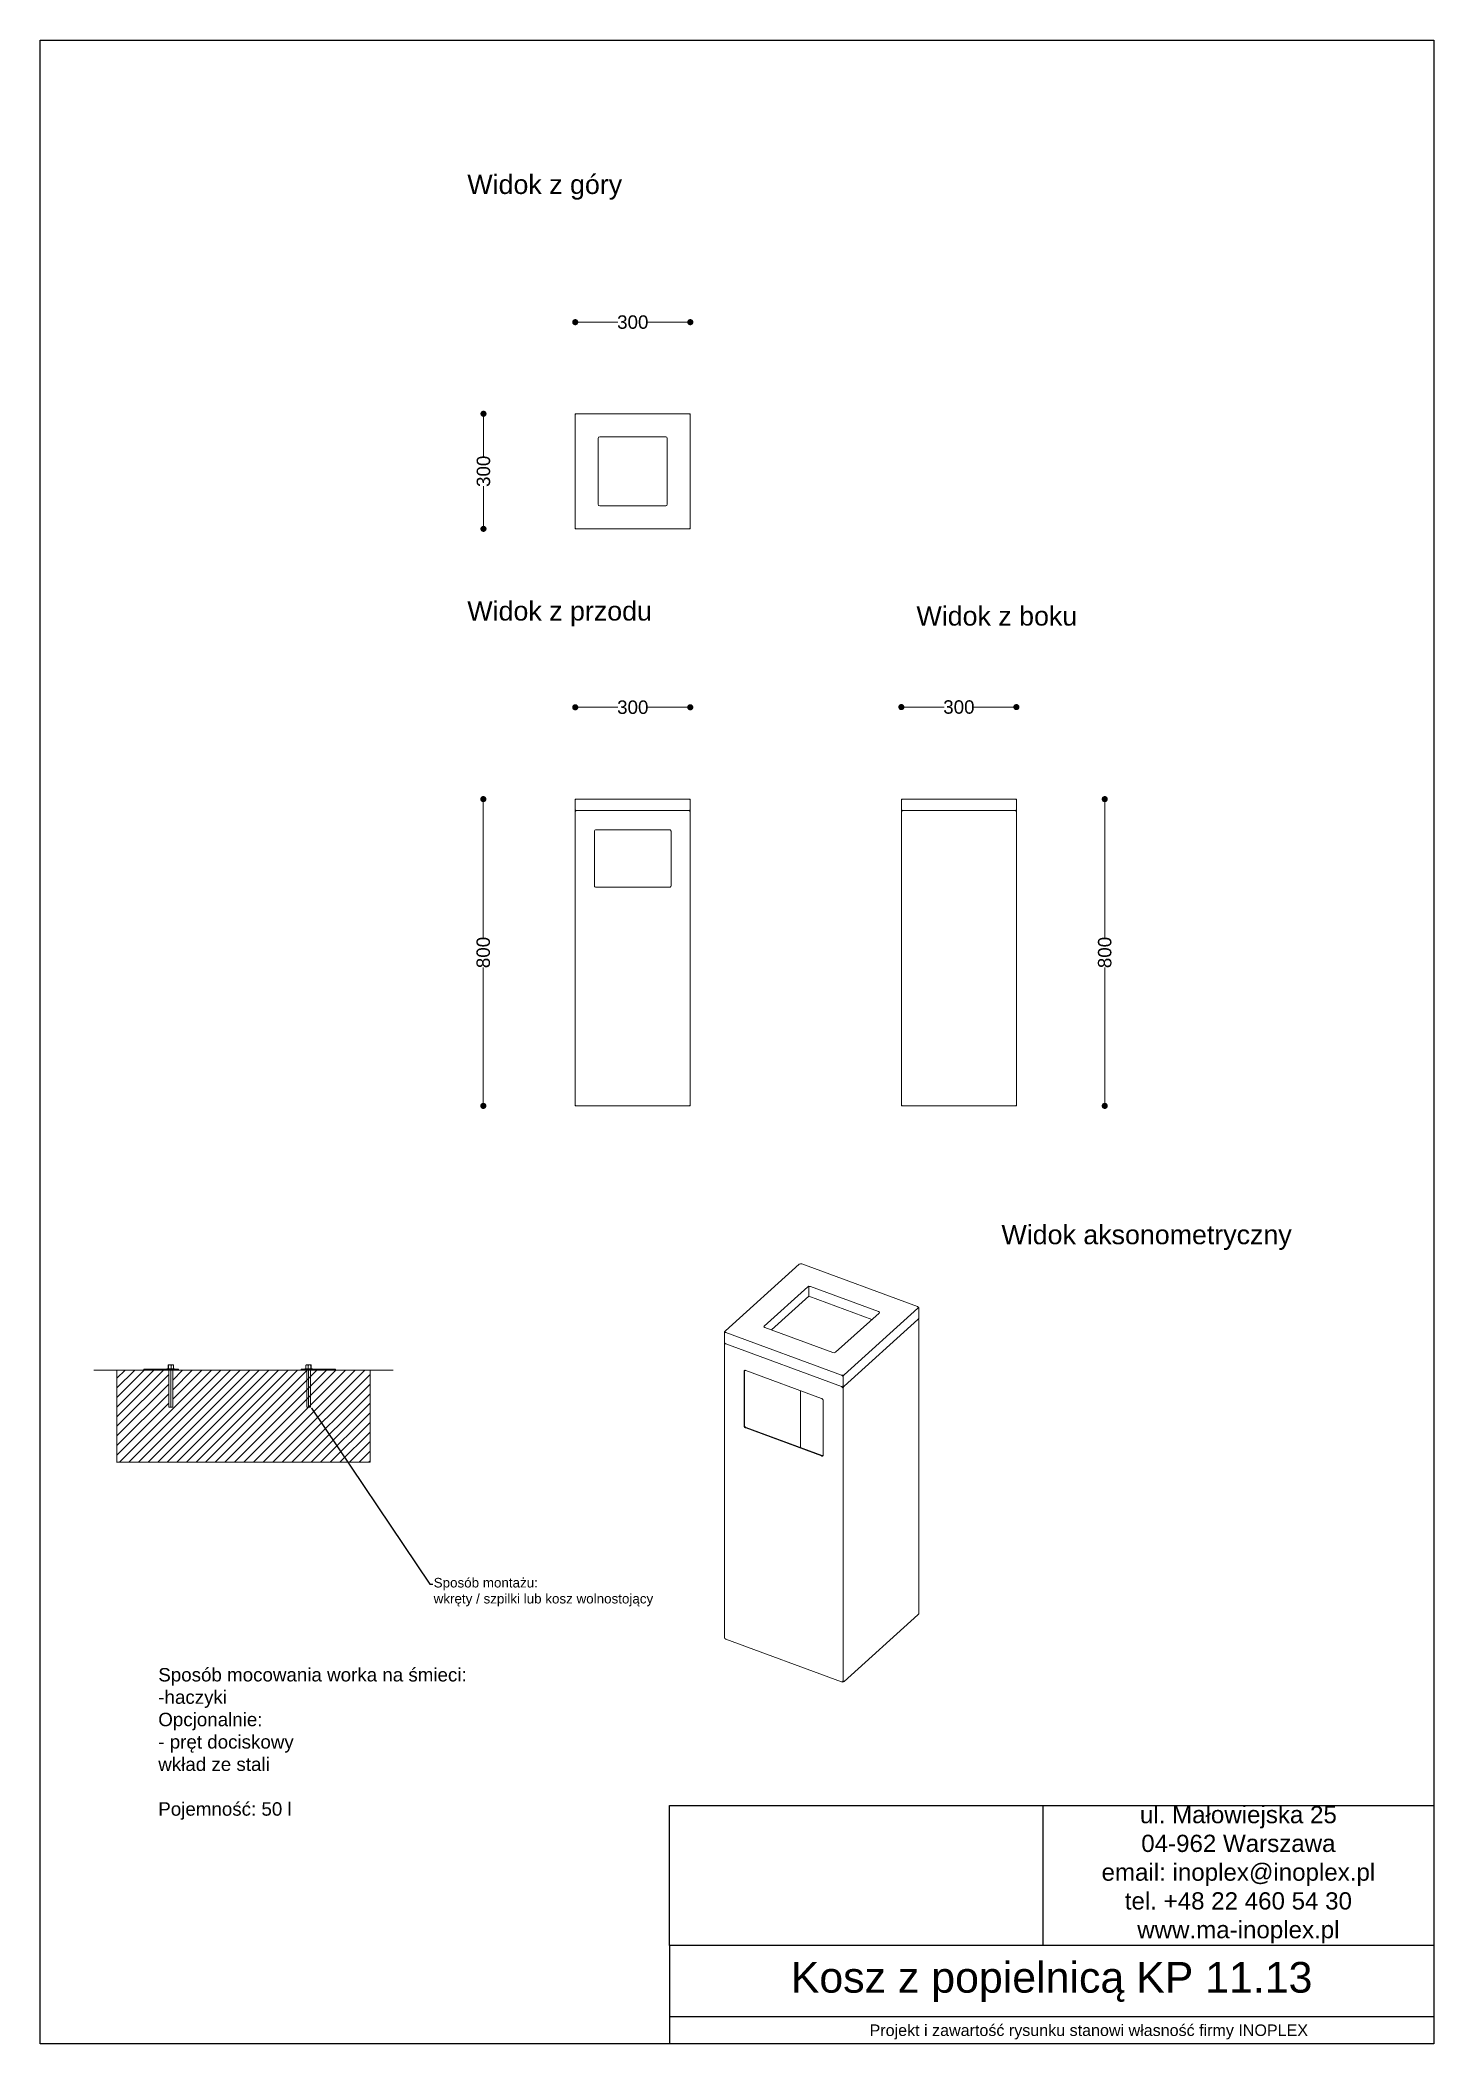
# Model space of a CAD drawing. Header units: millimetres. Extents: x 11045 to 14680, y 16769 to 21995.
import ezdxf
from ezdxf import colors
from ezdxf.entities.mleader import LeaderData, LeaderLine
from ezdxf.math import Vec2, Vec3

# ---------------------------------------------------------------- set-up
doc = ezdxf.new("R2010")
doc.units = ezdxf.units.MM
doc.header["$LTSCALE"] = 3
for name, color, linetype, lineweight in [('2D - Ogólne_Nr_pióra__120', 7, 'Continuous', 13), ('Konstrukcja - Stropy_Nr_pióra__1', 7, 'Continuous', 13), ('Konstrukcja - Słupy_Nr_pióra__1', 7, 'Continuous', 13), ('Krawędzie widoczneARTUR', 7, 'Continuous', 50), ('stal', 7, 'Continuous', 20)]:
    doc.layers.add(name, color=color, linetype=linetype, lineweight=lineweight)
doc.styles.get("Standard").update_dxf_attribs({"font": 'arial.ttf'})
doc.dimstyles.new('MATEUSZ', dxfattribs={"dimtxt": 35, "dimasz": 16, "dimexe": 0.18, "dimexo": 0.0625, "dimgap": 0.09, "dimtad": 0, "dimdec": 0, "dimdsep": 46, "dimtxsty": 'Standard', "dimblk": 'DOT', "dimcen": 0.09, "dimse1": 1, "dimse2": 1, "dimadec": 0, "dimazin": 0, "dimtfac": 1, "dimtdec": 0, "dimtofl": 0, "dimtmove": 0, "dimatfit": 3, "dimfxl": 0, "dimtolj": 1, "dimtzin": 0, "dimlwd": 9, "dimlwe": 9, "dimarcsym": 0})
picture_1 = doc.add_image_def('image1.png', size_in_pixel=(179, 67))

# ---------------------------------------------------------------- blocks, each defined once
blk = doc.blocks.new('_Dot')
at = {"color": 0, "linetype": 'ByBlock', "lineweight": -2}
blk.add_line((-0.5, 0), (-1, 0), dxfattribs=at)
at = {"color": 0, "linetype": 'ByBlock', "const_width": 0.5}
blk.add_lwpolyline([(-0.25, 0, 1), (0.25, 0, 1)], format="xyb", close=True, dxfattribs=at)
blk = doc.blocks.new('*D7')
at = {"color": 0, "lineweight": 9}
for p, q in [((12200.9, 19999.3), (12200.9, 19654)), ((12200.9, 19231.3), (12200.9, 19576.5))]:
    blk.add_line(p, q, dxfattribs=at)
at = {"layer": 'Defpoints', "color": 0}
for p in [(12200.9, 20015.3), (12440.7, 20015.3), (12440.7, 19215.3)]:
    blk.add_point(p, dxfattribs=at)
at = {"color": 0, "lineweight": 9, "xscale": 16, "yscale": 16, "zscale": 16}
for p, rotation in [((12200.9, 20015.3), 90), ((12200.9, 19215.3), 270)]:
    blk.add_blockref('_Dot', p, dxfattribs=dict(at, rotation=rotation))
at = {"color": 0, "insert": (12200.9, 19615.3), "char_height": 35, "attachment_point": 5, "rotation": 90}
blk.add_mtext('\\A1;800', dxfattribs=at)
blk = doc.blocks.new('*D8')
at = {"color": 0, "lineweight": 9}
for p, q in [((12456.7, 20254.8), (12552, 20254.8)), ((12724.7, 20254.8), (12629.3, 20254.8))]:
    blk.add_line(p, q, dxfattribs=at)
at = {"layer": 'Defpoints', "color": 0}
for p in [(12740.7, 20254.8), (12440.7, 20015.3), (12740.7, 20015.3)]:
    blk.add_point(p, dxfattribs=at)
at = {"color": 0, "lineweight": 9, "xscale": 16, "yscale": 16, "zscale": 16, "rotation": 180}
blk.add_blockref('_Dot', (12440.7, 20254.8), dxfattribs=at)
at = {"color": 0, "lineweight": 9, "xscale": 16, "yscale": 16, "zscale": 16}
blk.add_blockref('_Dot', (12740.7, 20254.8), dxfattribs=at)
at = {"color": 0, "insert": (12590.7, 20254.8), "char_height": 35, "attachment_point": 5}
blk.add_mtext('\\A1;300', dxfattribs=at)
blk = doc.blocks.new('*D9')
at = {"color": 0, "lineweight": 9}
for p, q in [((13307.2, 20255.3), (13402.5, 20255.3)), ((13575.2, 20255.3), (13479.8, 20255.3))]:
    blk.add_line(p, q, dxfattribs=at)
at = {"layer": 'Defpoints', "color": 0}
for p in [(13591.2, 20255.3), (13291.2, 20015.3), (13591.2, 20015.3)]:
    blk.add_point(p, dxfattribs=at)
at = {"color": 0, "lineweight": 9, "xscale": 16, "yscale": 16, "zscale": 16, "rotation": 180}
blk.add_blockref('_Dot', (13291.2, 20255.3), dxfattribs=at)
at = {"color": 0, "lineweight": 9, "xscale": 16, "yscale": 16, "zscale": 16}
blk.add_blockref('_Dot', (13591.2, 20255.3), dxfattribs=at)
at = {"color": 0, "insert": (13441.2, 20255.3), "char_height": 35, "attachment_point": 5}
blk.add_mtext('\\A1;300', dxfattribs=at)
blk = doc.blocks.new('*D10')
at = {"color": 0, "lineweight": 9}
for p, q in [((13821.6, 19999.3), (13821.6, 19654)), ((13821.6, 19231.3), (13821.6, 19576.5))]:
    blk.add_line(p, q, dxfattribs=at)
at = {"layer": 'Defpoints', "color": 0}
for p in [(13591.2, 20015.3), (13591.2, 19215.3), (13821.6, 19215.3)]:
    blk.add_point(p, dxfattribs=at)
at = {"color": 0, "lineweight": 9, "xscale": 16, "yscale": 16, "zscale": 16}
for p, rotation in [((13821.6, 20015.3), 90), ((13821.6, 19215.3), 270)]:
    blk.add_blockref('_Dot', p, dxfattribs=dict(at, rotation=rotation))
at = {"color": 0, "insert": (13821.6, 19615.3), "char_height": 35, "attachment_point": 5, "rotation": 90}
blk.add_mtext('\\A1;800', dxfattribs=at)
blk = doc.blocks.new('*D11')
at = {"color": 0, "lineweight": 9}
for p, q in [((12456.7, 21259.2), (12552, 21259.2)), ((12724.7, 21259.2), (12629.3, 21259.2))]:
    blk.add_line(p, q, dxfattribs=at)
at = {"layer": 'Defpoints', "color": 0}
for p in [(12740.7, 21259.2), (12440.7, 21020.2), (12740.7, 21020.2)]:
    blk.add_point(p, dxfattribs=at)
at = {"color": 0, "lineweight": 9, "xscale": 16, "yscale": 16, "zscale": 16, "rotation": 180}
blk.add_blockref('_Dot', (12440.7, 21259.2), dxfattribs=at)
at = {"color": 0, "lineweight": 9, "xscale": 16, "yscale": 16, "zscale": 16}
blk.add_blockref('_Dot', (12740.7, 21259.2), dxfattribs=at)
at = {"color": 0, "insert": (12590.7, 21259.2), "char_height": 35, "attachment_point": 5}
blk.add_mtext('\\A1;300', dxfattribs=at)
blk = doc.blocks.new('*D12')
at = {"color": 0, "lineweight": 9}
for p, q in [((12201.4, 21004.2), (12201.4, 20908.9)), ((12201.4, 20736.2), (12201.4, 20831.5))]:
    blk.add_line(p, q, dxfattribs=at)
at = {"layer": 'Defpoints', "color": 0}
for p in [(12440.7, 21020.2), (12201.4, 20720.2), (12440.7, 20720.2)]:
    blk.add_point(p, dxfattribs=at)
at = {"color": 0, "lineweight": 9, "xscale": 16, "yscale": 16, "zscale": 16}
for p, rotation in [((12201.4, 21020.2), 90), ((12201.4, 20720.2), 270)]:
    blk.add_blockref('_Dot', p, dxfattribs=dict(at, rotation=rotation))
at = {"color": 0, "insert": (12201.4, 20870.2), "char_height": 35, "attachment_point": 5, "rotation": 90}
blk.add_mtext('\\A1;300', dxfattribs=at)

msp = doc.modelspace()

# ---------------------------------------------------------------- hatches: boundary and pattern name
at = {"lineweight": 9}
h = msp.add_hatch(dxfattribs=at)
h.set_pattern_fill('JIS_WOOD', color=256, scale=25)
h.set_pattern_definition([(45, (8803.79, 16562.943), (-12.5, 12.5), [])])
h.paths.add_polyline_path([(11760.3, 18525.9), (11745.6, 18525.9), (11405.6, 18525.9), (11390.9, 18525.9), (11390.9, 18429.9), (11380.6, 18429.9), (11380.6, 18525.9), (11325.6, 18525.9), (11245.6, 18525.9), (11245.6, 18285.9), (11905.6, 18285.9), (11905.6, 18525.9), (11825.6, 18525.9), (11770.6, 18525.9), (11770.6, 18526), (11760.3, 18525.9)])

# ---------------------------------------------------------------- linework, layer by layer
for p, q in [((11325.6, 18525.9), (11185.6, 18525.9)), ((11325.6, 18525.9), (11245.6, 18525.9)), ((11245.6, 18525.9), (11245.6, 18285.9)), ((11365.6, 18528.9), (11315.6, 18528.9)), ((11315.6, 18528.9), (11315.6, 18525.9)), ((11325.6, 18528.9), (11365.6, 18528.9)), ((11325.6, 18528.9), (11405.6, 18528.9)), ((11405.6, 18525.9), (11325.6, 18525.9)), ((11405.6, 18528.9), (11405.6, 18525.9)), ((11405.6, 18528.9), (11405.6, 18525.9)), ((11405.6, 18525.9), (11745.6, 18525.9)), ((11765.6, 18528.9), (11725.6, 18528.9)), ((11725.6, 18528.9), (11725.6, 18525.9)), ((11815.6, 18528.9), (11735.6, 18528.9)), ((11735.6, 18525.9), (11815.6, 18525.9)), ((11805.6, 18528.9), (11755.6, 18528.9)), ((11775.6, 18528.9), (11815.6, 18528.9)), ((11815.6, 18525.9), (11815.6, 18528.9)), ((11815.6, 18525.9), (11965.6, 18525.9)), ((11825.6, 18525.9), (11905.6, 18525.9)), ((11905.6, 18525.9), (11905.6, 18285.9)), ((11244.5, 18285.9), (11905.6, 18285.9))]:
    msp.add_line(p, q, dxfattribs=at)
for p, q in [((12686.2, 17026), (12686.2, 17390.6)), ((12880, 17390.6), (14680, 17390.6)), ((14680, 17390.6), (14680, 17026)), ((12686.2, 17026), (12686.2, 16768.9)), ((14680, 17026), (12880, 17026)), ((14679.8, 16839.4), (12686.2, 16839.4))]:
    msp.add_line(p, q)
msp.add_lwpolyline([(11045, 21994.9), (14680, 21994.9), (14680, 16768.9), (11045, 16768.9)], close=True)
at = {"layer": '2D - Ogólne_Nr_pióra__120', "linetype": 'Continuous', "flags": 128}
msp.add_lwpolyline([(12494.7, 19935.3), (12686.7, 19935.3, -0.414214), (12690.7, 19931.3), (12690.7, 19789.3, -0.414214), (12686.7, 19785.3), (12494.7, 19785.3, -0.414214), (12490.7, 19789.3), (12490.7, 19931.3, -0.414214)], format="xyb", close=True, dxfattribs=at)
at = {"layer": 'Konstrukcja - Stropy_Nr_pióra__1', "linetype": 'Continuous'}
for p, q in [((12952.3, 18631), (13049.7, 18718.8)), ((13050.3, 18718.9), (13214.4, 18658.2))]:
    msp.add_line(p, q, dxfattribs=at)
at = {"layer": 'Konstrukcja - Słupy_Nr_pióra__1', "linetype": 'Continuous'}
for p, q in [((12440.7, 21020.2), (12440.7, 21019.2)), ((12440.7, 21020.2), (12441.7, 21020.2)), ((12440.7, 21016.2), (12440.7, 21019.2)), ((12440.7, 21016.2), (12441.7, 21019.2)), ((12440.7, 20724.2), (12440.7, 21016.2)), ((12444.7, 21020.2), (12441.7, 21020.2)), ((12444.7, 21020.2), (12441.7, 21019.2)), ((12444.7, 21020.2), (12736.7, 21020.2)), ((12736.7, 21020.2), (12739.7, 21019.2)), ((12736.7, 21020.2), (12739.7, 21020.2)), ((12740.7, 21020.2), (12739.7, 21020.2)), ((12740.7, 21016.2), (12739.7, 21019.2)), ((12740.7, 21020.2), (12740.7, 21019.2)), ((12740.7, 21016.2), (12740.7, 21019.2)), ((12740.7, 20724.2), (12740.7, 21016.2)), ((12500.7, 20956.2), (12501.7, 20959.2)), ((12500.7, 20956.2), (12500.7, 20784.2)), ((12504.7, 20960.2), (12501.7, 20959.2)), ((12676.7, 20960.2), (12504.7, 20960.2)), ((12676.7, 20960.2), (12679.7, 20959.2)), ((12680.7, 20956.2), (12679.7, 20959.2)), ((12680.7, 20784.2), (12680.7, 20956.2)), ((12500.7, 20784.2), (12501.7, 20781.2)), ((12504.7, 20780.2), (12501.7, 20781.2)), ((12504.7, 20780.2), (12676.7, 20780.2)), ((12676.7, 20780.2), (12679.7, 20781.2)), ((12680.7, 20784.2), (12679.7, 20781.2)), ((12440.7, 20724.2), (12441.7, 20721.2)), ((12440.7, 20724.2), (12440.7, 20721.2)), ((12440.7, 20720.2), (12440.7, 20721.2)), ((12440.7, 20720.2), (12441.7, 20720.2)), ((12444.7, 20720.2), (12441.7, 20721.2)), ((12444.7, 20720.2), (12441.7, 20720.2)), ((12444.7, 20720.2), (12736.7, 20720.2)), ((12736.7, 20720.2), (12739.7, 20721.2)), ((12736.7, 20720.2), (12739.7, 20720.2)), ((12740.7, 20724.2), (12739.7, 20721.2)), ((12740.7, 20720.2), (12739.7, 20720.2)), ((12740.7, 20724.2), (12740.7, 20721.2)), ((12740.7, 20720.2), (12740.7, 20721.2)), ((12440.7, 20015.3), (12440.7, 20014.3)), ((12440.7, 20015.3), (12441.7, 20015.3)), ((12440.7, 20011.3), (12441.7, 20014.3)), ((12440.7, 20011.3), (12440.7, 20014.3)), ((12440.7, 20011.3), (12440.7, 19989.3)), ((12440.7, 19989.3), (12441.7, 19986.3)), ((12440.7, 19989.3), (12440.7, 19986.3)), ((12440.7, 19985.3), (12440.7, 19986.3)), ((12440.7, 19985.3), (12440.7, 19984.3)), ((12440.7, 19985.3), (12441.7, 19985.3)), ((12440.7, 19981.3), (12441.7, 19984.3)), ((12440.7, 19981.3), (12440.7, 19984.3)), ((12440.7, 19981.3), (12440.7, 19219.3)), ((12444.7, 20015.3), (12441.7, 20015.3)), ((12444.7, 20015.3), (12441.7, 20014.3)), ((12444.7, 19985.3), (12441.7, 19986.3)), ((12444.7, 19985.3), (12441.7, 19984.3)), ((12444.7, 19985.3), (12441.7, 19985.3)), ((12736.7, 20015.3), (12444.7, 20015.3)), ((12736.7, 19985.3), (12444.7, 19985.3)), ((12736.7, 20015.3), (12739.7, 20014.3)), ((12736.7, 20015.3), (12739.7, 20015.3)), ((12736.7, 19985.3), (12739.7, 19986.3)), ((12736.7, 19985.3), (12739.7, 19984.3)), ((12736.7, 19985.3), (12739.7, 19985.3)), ((12740.7, 20015.3), (12739.7, 20015.3)), ((12740.7, 20011.3), (12739.7, 20014.3)), ((12740.7, 19989.3), (12739.7, 19986.3)), ((12740.7, 19985.3), (12739.7, 19985.3)), ((12740.7, 19981.3), (12739.7, 19984.3)), ((12740.7, 20015.3), (12740.7, 20014.3)), ((12740.7, 20011.3), (12740.7, 20014.3)), ((12740.7, 20011.3), (12740.7, 19989.3)), ((12740.7, 19989.3), (12740.7, 19986.3)), ((12740.7, 19985.3), (12740.7, 19986.3)), ((12740.7, 19985.3), (12740.7, 19983.3)), ((12740.7, 19981.3), (12740.7, 19983.3)), ((12740.7, 19981.3), (12740.7, 19219.3)), ((13291.2, 20015.3), (13292.2, 20015.3)), ((13291.2, 20015.3), (13291.2, 20014.3)), ((13291.2, 20011.3), (13291.2, 20014.3)), ((13291.2, 20011.3), (13292.2, 20014.3)), ((13291.2, 19989.3), (13291.2, 20011.3)), ((13291.2, 19989.3), (13291.2, 19986.3)), ((13291.2, 19989.3), (13292.2, 19986.3)), ((13291.2, 19985.3), (13291.2, 19986.3)), ((13291.2, 19985.3), (13291.2, 19984.3)), ((13291.2, 19985.3), (13292.2, 19985.3)), ((13291.2, 19981.3), (13292.2, 19984.3)), ((13291.2, 19981.3), (13291.2, 19984.3)), ((13291.2, 19219.3), (13291.2, 19981.3)), ((13295.2, 20015.3), (13292.2, 20015.3)), ((13295.2, 20015.3), (13292.2, 20014.3)), ((13295.2, 19985.3), (13292.2, 19986.3)), ((13295.2, 19985.3), (13292.2, 19984.3)), ((13295.2, 19985.3), (13292.2, 19985.3)), ((13295.2, 20015.3), (13587.2, 20015.3)), ((13587.2, 19985.3), (13295.2, 19985.3)), ((13587.2, 20015.3), (13590.2, 20014.3)), ((13587.2, 20015.3), (13590.2, 20015.3)), ((13587.2, 19985.3), (13590.2, 19986.3)), ((13587.2, 19985.3), (13590.2, 19984.3)), ((13587.2, 19985.3), (13590.2, 19985.3)), ((13591.2, 20015.3), (13590.2, 20015.3)), ((13591.2, 20011.3), (13590.2, 20014.3)), ((13591.2, 19989.3), (13590.2, 19986.3)), ((13591.2, 19985.3), (13590.2, 19985.3)), ((13591.2, 19981.3), (13590.2, 19984.3)), ((13591.2, 20015.3), (13591.2, 20014.3)), ((13591.2, 20011.3), (13591.2, 20014.3)), ((13591.2, 20011.3), (13591.2, 19989.3)), ((13591.2, 19989.3), (13591.2, 19986.3)), ((13591.2, 19985.3), (13591.2, 19986.3)), ((13591.2, 19985.3), (13591.2, 19984.3)), ((13591.2, 19981.3), (13591.2, 19984.3)), ((13591.2, 19981.3), (13591.2, 19219.3)), ((12440.7, 19219.3), (12441.7, 19216.3)), ((12440.7, 19219.3), (12440.7, 19216.3)), ((12440.7, 19215.3), (12440.7, 19216.3)), ((12440.7, 19215.3), (12441.7, 19215.3)), ((12444.7, 19215.3), (12441.7, 19216.3)), ((12444.7, 19215.3), (12441.7, 19215.3)), ((12736.7, 19215.3), (12444.7, 19215.3)), ((12736.7, 19215.3), (12739.7, 19216.3)), ((12736.7, 19215.3), (12739.7, 19215.3)), ((12740.7, 19219.3), (12739.7, 19216.3)), ((12740.7, 19215.3), (12739.7, 19215.3)), ((12740.7, 19219.3), (12740.7, 19216.3)), ((12740.7, 19215.3), (12740.7, 19216.3)), ((13291.2, 19219.3), (13291.2, 19216.3)), ((13291.2, 19219.3), (13292.2, 19216.3)), ((13291.2, 19215.3), (13291.2, 19216.3)), ((13291.2, 19215.3), (13292.2, 19215.3)), ((13295.2, 19215.3), (13292.2, 19216.3)), ((13295.2, 19215.3), (13292.2, 19215.3)), ((13587.2, 19215.3), (13295.2, 19215.3)), ((13587.2, 19215.3), (13590.2, 19216.3)), ((13587.2, 19215.3), (13590.2, 19215.3)), ((13591.2, 19219.3), (13590.2, 19216.3)), ((13591.2, 19215.3), (13590.2, 19215.3)), ((13591.2, 19219.3), (13591.2, 19216.3)), ((13591.2, 19215.3), (13591.2, 19216.3)), ((12832.2, 18628.4), (13025, 18802.3)), ((13025, 18802.3), (13028.1, 18803.7)), ((13031.8, 18803.1), (13028.1, 18803.7)), ((13031.8, 18803.1), (13333, 18691.8)), ((13047.3, 18743.6), (12933.7, 18641.2)), ((13047.3, 18743.6), (13050.3, 18745)), ((13047.3, 18743.6), (13049.3, 18744.4)), ((13049.9, 18742), (13049.3, 18744.4)), ((13049.9, 18720), (13049.7, 18718.8)), ((13049.9, 18742), (13051, 18744.6)), ((13049.9, 18720), (13049.9, 18742)), ((13049.9, 18720), (13050.3, 18718.9)), ((13054.1, 18744.5), (13050.3, 18745)), ((13054.1, 18744.5), (13051, 18744.6)), ((13231.5, 18678.9), (13054.1, 18744.5)), ((13119.4, 18572.6), (13233, 18675)), ((13141.6, 18514), (13334.5, 18687.9)), ((13334.5, 18657.9), (13141.6, 18484)), ((13231.5, 18678.9), (13233.9, 18677.2)), ((13233, 18675), (13233.9, 18677.2)), ((13333, 18691.8), (13335.4, 18690)), ((13333, 18691.8), (13336.1, 18689.6)), ((13334.5, 18687.9), (13335.4, 18690)), ((13334.5, 18687.9), (13336.4, 18688.6)), ((13334.5, 18657.9), (13336.4, 18660.6)), ((13334.5, 18657.9), (13336.4, 18658.6)), ((13335.8, 18659.8), (13336.1, 18659.6)), ((13336.1, 18689.6), (13336.4, 18688.6)), ((13336.1, 18659.6), (13336.4, 18658.6)), ((13337.1, 18686.2), (13336.4, 18688.6)), ((13337.1, 18664.2), (13336.4, 18660.6)), ((13337.1, 18656.2), (13336.4, 18658.6)), ((13337.1, 18686.2), (13337.1, 18664.2)), ((12829.6, 18622), (12830.2, 18625.6)), ((12829.6, 18622), (12830.6, 18624.6)), ((12829.6, 18622), (12829.6, 18600)), ((12832.2, 18628.4), (12830.2, 18625.6)), ((12833.7, 18624.5), (12830.6, 18624.6)), ((12832.2, 18628.4), (12831.2, 18626.2)), ((12833.7, 18624.5), (12831.2, 18626.2)), ((12833.7, 18624.5), (13134.8, 18513.1)), ((12933.7, 18641.2), (12932.8, 18639.1)), ((12935.2, 18637.3), (12932.8, 18639.1)), ((12935.2, 18637.3), (13112.6, 18571.7)), ((13337.1, 18656.2), (13337.1, 17894.2)), ((12829.6, 18600), (12830.6, 18596.6)), ((12829.6, 18600), (12830.2, 18597.6)), ((12829.6, 18592), (12830.2, 18595.6)), ((12829.6, 18592), (12830.6, 18594.6)), ((12829.6, 17830), (12829.6, 18592)), ((12830.6, 18596.6), (12830.2, 18597.6)), ((12830.8, 18596.4), (12830.2, 18595.6)), ((12833.7, 18594.5), (12830.6, 18596.6)), ((12833.7, 18594.5), (12830.6, 18594.6)), ((12833.7, 18594.5), (13134.8, 18483.1)), ((13112.6, 18571.7), (13116.3, 18571.2)), ((13119.4, 18572.6), (13116.3, 18571.2)), ((12881.1, 18522.9), (12882.1, 18523.8)), ((12881.1, 18522.9), (12881.2, 18523.7)), ((12881.1, 18380.9), (12881.1, 18522.9)), ((12881.4, 18524.3), (12881.2, 18523.7)), ((12881.4, 18524.3), (12881.8, 18524.9)), ((12881.8, 18524.9), (12882.3, 18525.3)), ((12882.2, 18524.6), (12882.1, 18523.8)), ((12882.1, 18381.8), (12882.1, 18523.8)), ((12882.2, 18524.6), (12882.4, 18525.2)), ((12882.3, 18525.3), (12883, 18525.6)), ((12882.4, 18525.2), (12882.5, 18525.4)), ((12883, 18525.6), (12883.7, 18525.7)), ((12884.4, 18525.6), (12883.7, 18525.7)), ((12884.4, 18525.6), (12885.2, 18525.4)), ((12885.2, 18525.4), (13083.3, 18452.2)), ((13134.8, 18513.1), (13138.6, 18512.6)), ((13134.8, 18513.1), (13137.9, 18511)), ((13139, 18507.6), (13137.9, 18511)), ((13141.6, 18514), (13138.6, 18512.6)), ((13139, 18507.6), (13139.6, 18511.2)), ((13139, 18485.6), (13139, 18507.6)), ((13141.6, 18514), (13139.6, 18511.2)), ((13028.2, 18323.8), (13028.2, 18472.5)), ((13084.1, 18451.8), (13083.3, 18452.2)), ((13084.1, 18451.8), (13084.9, 18451.3)), ((13085.6, 18450.7), (13084.9, 18451.3)), ((13086.2, 18449.9), (13085.6, 18450.7)), ((13086.2, 18449.9), (13086.7, 18449.1)), ((13087.1, 18448.3), (13086.7, 18449.1)), ((13087.3, 18447.5), (13087.1, 18448.3)), ((13134.8, 18483.1), (13137.9, 18481)), ((13134.8, 18483.1), (13137.9, 18483)), ((13134.8, 18483.1), (13138.6, 18482.6)), ((13139, 18485.6), (13137.9, 18483)), ((13139, 18477.6), (13137.9, 18481)), ((13141.6, 18484), (13138.6, 18482.6)), ((13139, 18485.6), (13139.6, 18483.2)), ((13139, 18477.6), (13139.6, 18481.2)), ((13139, 17715.6), (13139, 18477.6)), ((13141.6, 18484), (13139.6, 18481.2)), ((13141.6, 18484), (13139.6, 18483.2)), ((13087.3, 18447.5), (13087.4, 18446.7)), ((13087.4, 18304.7), (13087.4, 18446.7)), ((12881.1, 18380.9), (12882.1, 18381.8)), ((12881.2, 18380.1), (12881.1, 18380.9)), ((12881.2, 18380.1), (12881.4, 18379.3)), ((12881.8, 18378.4), (12881.4, 18379.3)), ((12881.8, 18378.4), (12882.3, 18377.6)), ((12882.2, 18381), (12882.1, 18381.8)), ((12882.2, 18381), (12882.4, 18380.2)), ((12882.3, 18377.6), (12883, 18376.9)), ((12882.4, 18380.2), (12882.8, 18379.3)), ((12883.3, 18378.5), (12882.8, 18379.3)), ((12883, 18376.9), (12883.7, 18376.3)), ((12883.3, 18378.5), (12883.9, 18377.8)), ((12884.4, 18375.8), (12883.7, 18376.3)), ((12884.7, 18377.2), (12883.9, 18377.8)), ((12885.2, 18375.4), (12884.4, 18375.8)), ((12885.4, 18376.7), (12884.7, 18377.2)), ((12885.2, 18375.4), (12886.2, 18376.3)), ((12885.2, 18375.4), (13083.3, 18302.2)), ((12886.2, 18376.3), (12885.4, 18376.7)), ((12886.2, 18376.3), (13084.3, 18303.1)), ((13083.3, 18302.2), (13084.3, 18303.1)), ((13083.3, 18302.2), (13084.1, 18302)), ((13084.1, 18302), (13084.9, 18301.9)), ((13084.3, 18303.1), (13085.1, 18302.9)), ((13085.6, 18302), (13084.9, 18301.9)), ((13085.8, 18302.8), (13085.1, 18302.9)), ((13085.6, 18302), (13086.2, 18302.3)), ((13085.8, 18302.8), (13086.6, 18302.9)), ((13086.2, 18302.3), (13086.7, 18302.7)), ((13086.6, 18302.9), (13087, 18303.1)), ((13087.1, 18303.2), (13086.7, 18302.7)), ((13087.1, 18303.2), (13087.3, 18303.9)), ((13087.3, 18303.9), (13087.4, 18304.7)), ((13334.5, 17887.9), (13141.6, 17714)), ((13334.5, 17887.9), (13336.4, 17890.6)), ((13337.1, 17894.2), (13336.4, 17890.6)), ((12829.6, 17830), (12830.2, 17827.6)), ((12829.6, 17830), (12830.6, 17826.6)), ((12830.2, 17827.6), (12830.6, 17826.6)), ((12833.7, 17824.5), (12830.6, 17826.6)), ((12833.7, 17824.5), (13134.8, 17713.1)), ((13134.8, 17713.1), (13138.6, 17712.6)), ((13134.8, 17713.1), (13137.9, 17713)), ((13139, 17715.6), (13137.9, 17713)), ((13141.6, 17714), (13138.6, 17712.6)), ((13139, 17715.6), (13139.6, 17713.2)), ((13141.6, 17714), (13139.6, 17713.2))]:
    msp.add_line(p, q, dxfattribs=at)
at = {"layer": 'Krawędzie widoczneARTUR', "lineweight": 9}
for p, q in [((11375.6, 18529.9), (11395.9, 18529.9)), ((11375.6, 18529.9), (11375.6, 18528.9)), ((11378.8, 18530.7), (11378.8, 18537.6)), ((11379.6, 18540.1), (11391.5, 18540.1)), ((11379.9, 18530.7), (11379.9, 18537.6)), ((11380.9, 18529.9), (11380.9, 18528.9)), ((11386.9, 18530.7), (11386.9, 18537.6)), ((11391.5, 18540.1), (11392.1, 18540.1)), ((11392.8, 18530.7), (11392.8, 18537.6)), ((11755.6, 18529.9), (11735.3, 18529.9)), ((11738.4, 18530.7), (11738.4, 18537.6)), ((11739.7, 18540.1), (11739.1, 18540.1)), ((11751.6, 18540.1), (11739.7, 18540.1)), ((11744.3, 18530.7), (11744.3, 18537.6)), ((11750.3, 18529.9), (11750.3, 18528.9)), ((11751.3, 18530.7), (11751.3, 18537.6)), ((11752.4, 18530.7), (11752.4, 18537.6)), ((11755.6, 18529.9), (11755.6, 18528.9))]:
    msp.add_line(p, q, dxfattribs=at)
at = {"layer": 'Krawędzie widoczneARTUR', "lineweight": 9, "flags": 128}
for points in [[(11378.8, 18537.6), (11378.8, 18538), (11378.9, 18538.4), (11378.9, 18538.7), (11378.9, 18539), (11379, 18539.2), (11379, 18539.4), (11379.1, 18539.6), (11379.1, 18539.7), (11379.2, 18539.8), (11379.3, 18539.9), (11379.3, 18539.9), (11379.4, 18539.9), (11379.4, 18539.9), (11379.5, 18539.9), (11379.5, 18539.8), (11379.6, 18539.7), (11379.7, 18539.6), (11379.7, 18539.4), (11379.8, 18539.2), (11379.8, 18539), (11379.8, 18538.7), (11379.9, 18538.3), (11379.9, 18538), (11379.9, 18537.6)], [(11378.8, 18530.7), (11378.8, 18530.6), (11378.8, 18530.6), (11378.8, 18530.6), (11378.8, 18530.5), (11378.8, 18530.5), (11378.8, 18530.5), (11378.8, 18530.4), (11378.8, 18530.4), (11378.8, 18530.4), (11378.9, 18530.3), (11378.9, 18530.3), (11378.9, 18530.3), (11378.9, 18530.2), (11378.9, 18530.2), (11378.9, 18530.2), (11378.9, 18530.1), (11378.9, 18530.1), (11378.9, 18530.1), (11378.9, 18530.1), (11378.9, 18530), (11378.9, 18530), (11379, 18530), (11379, 18529.9), (11379, 18529.9)], [(11379.6, 18540.1), (11379.4, 18540), (11379.2, 18539.8)], [(11379.9, 18537.6), (11380.1, 18538), (11380.2, 18538.3), (11380.4, 18538.7), (11380.7, 18538.9), (11381, 18539.2), (11381.3, 18539.4), (11381.6, 18539.6), (11381.9, 18539.7), (11382.3, 18539.8), (11382.7, 18539.9), (11383, 18539.9), (11383.4, 18539.9), (11383.8, 18539.9), (11384.1, 18539.9), (11384.5, 18539.8), (11384.9, 18539.7), (11385.2, 18539.6), (11385.6, 18539.4), (11385.9, 18539.2), (11386.2, 18539), (11386.4, 18538.7), (11386.6, 18538.4), (11386.8, 18538), (11386.9, 18537.6)], [(11379.9, 18530.7), (11379.9, 18530.6), (11379.9, 18530.6), (11379.9, 18530.6), (11379.9, 18530.5), (11379.9, 18530.5), (11379.9, 18530.5), (11379.9, 18530.4), (11379.9, 18530.4), (11379.9, 18530.4), (11379.9, 18530.3), (11380, 18530.3), (11380, 18530.3), (11380, 18530.2), (11380, 18530.2), (11380, 18530.2), (11380, 18530.1), (11380, 18530.1), (11380, 18530.1), (11380, 18530.1), (11380, 18530), (11380, 18530), (11380, 18530), (11380, 18529.9), (11380.1, 18529.9)], [(11392.6, 18538.3), (11392.5, 18538.5), (11392.3, 18538.8), (11392.1, 18539), (11391.9, 18539.2), (11391.7, 18539.4), (11391.5, 18539.5), (11391.2, 18539.7), (11391, 18539.8), (11390.7, 18539.8), (11390.5, 18539.9), (11390.2, 18539.9), (11390, 18539.9), (11389.7, 18539.9), (11389.5, 18539.9), (11389.2, 18539.9), (11388.9, 18539.8), (11388.7, 18539.7), (11388.4, 18539.6), (11388.2, 18539.5), (11387.9, 18539.3), (11387.6, 18539), (11387.3, 18538.6), (11387.1, 18538.1), (11386.9, 18537.6)], [(11386.9, 18530.7), (11386.9, 18530.6), (11386.9, 18530.6), (11386.9, 18530.6), (11386.9, 18530.5), (11386.9, 18530.5), (11386.9, 18530.5), (11386.9, 18530.4), (11386.9, 18530.4), (11386.9, 18530.4), (11386.9, 18530.3), (11386.9, 18530.3), (11386.9, 18530.3), (11386.9, 18530.2), (11386.9, 18530.2), (11386.9, 18530.2), (11386.9, 18530.1), (11386.9, 18530.1), (11386.9, 18530.1), (11386.9, 18530.1), (11386.9, 18530), (11386.9, 18530), (11386.9, 18530), (11386.9, 18529.9), (11386.9, 18529.9)], [(11392.4, 18539.8), (11392.3, 18540), (11392.1, 18540.1)], [(11392.8, 18537.6), (11392.8, 18537.8), (11392.8, 18537.9), (11392.8, 18538.1), (11392.8, 18538.2), (11392.8, 18538.3), (11392.8, 18538.5), (11392.8, 18538.6), (11392.7, 18538.7), (11392.7, 18538.8), (11392.7, 18539), (11392.7, 18539.1), (11392.7, 18539.2), (11392.7, 18539.2), (11392.6, 18539.3), (11392.6, 18539.4), (11392.6, 18539.5), (11392.6, 18539.5), (11392.6, 18539.6), (11392.5, 18539.7), (11392.5, 18539.7), (11392.5, 18539.7), (11392.5, 18539.8), (11392.4, 18539.8), (11392.4, 18539.8)], [(11392.6, 18538.3), (11392.6, 18538.2), (11392.6, 18538.2), (11392.6, 18538.2), (11392.7, 18538.2), (11392.7, 18538.1), (11392.7, 18538.1), (11392.7, 18538.1), (11392.7, 18538.1), (11392.7, 18538), (11392.7, 18538), (11392.7, 18538), (11392.7, 18538), (11392.7, 18537.9), (11392.8, 18537.9), (11392.8, 18537.9), (11392.8, 18537.9), (11392.8, 18537.8), (11392.8, 18537.8), (11392.8, 18537.8), (11392.8, 18537.7), (11392.8, 18537.7), (11392.8, 18537.7), (11392.8, 18537.7), (11392.8, 18537.6)], [(11392.8, 18530.7), (11392.8, 18530.6), (11392.8, 18530.6), (11392.8, 18530.6), (11392.8, 18530.5), (11392.8, 18530.5), (11392.8, 18530.5), (11392.8, 18530.4), (11392.8, 18530.4), (11392.8, 18530.4), (11392.8, 18530.3), (11392.8, 18530.3), (11392.8, 18530.3), (11392.8, 18530.2), (11392.8, 18530.2), (11392.8, 18530.2), (11392.8, 18530.1), (11392.8, 18530.1), (11392.7, 18530.1), (11392.7, 18530.1), (11392.7, 18530), (11392.7, 18530), (11392.7, 18530), (11392.7, 18529.9), (11392.7, 18529.9)], [(11738.4, 18537.6), (11738.4, 18537.8), (11738.4, 18537.9), (11738.4, 18538.1), (11738.4, 18538.2), (11738.4, 18538.3), (11738.4, 18538.5), (11738.5, 18538.6), (11738.5, 18538.7), (11738.5, 18538.8), (11738.5, 18539), (11738.5, 18539.1), (11738.5, 18539.2), (11738.6, 18539.2), (11738.6, 18539.3), (11738.6, 18539.4), (11738.6, 18539.5), (11738.6, 18539.5), (11738.7, 18539.6), (11738.7, 18539.7), (11738.7, 18539.7), (11738.7, 18539.7), (11738.8, 18539.8), (11738.8, 18539.8), (11738.8, 18539.8)], [(11738.6, 18538.3), (11738.6, 18538.2), (11738.6, 18538.2), (11738.6, 18538.2), (11738.6, 18538.2), (11738.6, 18538.1), (11738.5, 18538.1), (11738.5, 18538.1), (11738.5, 18538.1), (11738.5, 18538), (11738.5, 18538), (11738.5, 18538), (11738.5, 18538), (11738.5, 18537.9), (11738.5, 18537.9), (11738.5, 18537.9), (11738.5, 18537.9), (11738.4, 18537.8), (11738.4, 18537.8), (11738.4, 18537.8), (11738.4, 18537.7), (11738.4, 18537.7), (11738.4, 18537.7), (11738.4, 18537.7), (11738.4, 18537.6)], [(11738.4, 18530.7), (11738.4, 18530.6), (11738.4, 18530.6), (11738.4, 18530.6), (11738.4, 18530.5), (11738.4, 18530.5), (11738.4, 18530.5), (11738.4, 18530.4), (11738.4, 18530.4), (11738.4, 18530.4), (11738.4, 18530.3), (11738.4, 18530.3), (11738.4, 18530.3), (11738.4, 18530.2), (11738.4, 18530.2), (11738.4, 18530.2), (11738.5, 18530.1), (11738.5, 18530.1), (11738.5, 18530.1), (11738.5, 18530.1), (11738.5, 18530), (11738.5, 18530), (11738.5, 18530), (11738.5, 18529.9), (11738.5, 18529.9)], [(11738.6, 18538.3), (11738.8, 18538.5), (11738.9, 18538.8), (11739.1, 18539), (11739.3, 18539.2), (11739.5, 18539.4), (11739.7, 18539.5), (11740, 18539.7), (11740.2, 18539.8), (11740.5, 18539.8), (11740.7, 18539.9), (11741, 18539.9), (11741.2, 18539.9), (11741.5, 18539.9), (11741.8, 18539.9), (11742, 18539.9), (11742.3, 18539.8), (11742.5, 18539.7), (11742.8, 18539.6), (11743, 18539.5), (11743.3, 18539.3), (11743.6, 18539), (11743.9, 18538.6), (11744.1, 18538.1), (11744.3, 18537.6)], [(11738.8, 18539.8), (11739, 18540), (11739.1, 18540.1)], [(11751.3, 18537.6), (11751.2, 18538), (11751, 18538.3), (11750.8, 18538.7), (11750.5, 18538.9), (11750.2, 18539.2), (11749.9, 18539.4), (11749.6, 18539.6), (11749.3, 18539.7), (11748.9, 18539.8), (11748.6, 18539.9), (11748.2, 18539.9), (11747.8, 18539.9), (11747.4, 18539.9), (11747.1, 18539.9), (11746.7, 18539.8), (11746.4, 18539.7), (11746, 18539.6), (11745.7, 18539.4), (11745.4, 18539.2), (11745.1, 18539), (11744.8, 18538.7), (11744.6, 18538.4), (11744.4, 18538), (11744.3, 18537.6)], [(11744.3, 18530.7), (11744.3, 18530.6), (11744.3, 18530.6), (11744.3, 18530.6), (11744.3, 18530.5), (11744.3, 18530.5), (11744.3, 18530.5), (11744.3, 18530.4), (11744.3, 18530.4), (11744.3, 18530.4), (11744.3, 18530.3), (11744.3, 18530.3), (11744.3, 18530.3), (11744.3, 18530.2), (11744.3, 18530.2), (11744.3, 18530.2), (11744.3, 18530.1), (11744.3, 18530.1), (11744.3, 18530.1), (11744.3, 18530.1), (11744.3, 18530), (11744.3, 18530), (11744.3, 18530), (11744.3, 18529.9), (11744.3, 18529.9)], [(11751.3, 18530.7), (11751.3, 18530.6), (11751.3, 18530.6), (11751.3, 18530.6), (11751.3, 18530.5), (11751.3, 18530.5), (11751.3, 18530.5), (11751.3, 18530.4), (11751.3, 18530.4), (11751.3, 18530.4), (11751.3, 18530.3), (11751.3, 18530.3), (11751.3, 18530.3), (11751.3, 18530.2), (11751.3, 18530.2), (11751.2, 18530.2), (11751.2, 18530.1), (11751.2, 18530.1), (11751.2, 18530.1), (11751.2, 18530.1), (11751.2, 18530), (11751.2, 18530), (11751.2, 18530), (11751.2, 18529.9), (11751.2, 18529.9)], [(11752.4, 18537.6), (11752.4, 18538), (11752.3, 18538.4), (11752.3, 18538.7), (11752.3, 18539), (11752.2, 18539.2), (11752.2, 18539.4), (11752.1, 18539.6), (11752.1, 18539.7), (11752, 18539.8), (11752, 18539.9), (11751.9, 18539.9), (11751.8, 18539.9), (11751.8, 18539.9), (11751.7, 18539.9), (11751.7, 18539.8), (11751.6, 18539.7), (11751.6, 18539.6), (11751.5, 18539.4), (11751.5, 18539.2), (11751.4, 18539), (11751.4, 18538.7), (11751.3, 18538.3), (11751.3, 18538), (11751.3, 18537.6)], [(11751.6, 18540.1), (11751.8, 18540), (11752, 18539.8)], [(11752.4, 18530.7), (11752.4, 18530.6), (11752.4, 18530.6), (11752.4, 18530.6), (11752.4, 18530.5), (11752.4, 18530.5), (11752.4, 18530.5), (11752.4, 18530.4), (11752.4, 18530.4), (11752.4, 18530.4), (11752.4, 18530.3), (11752.4, 18530.3), (11752.4, 18530.3), (11752.4, 18530.2), (11752.3, 18530.2), (11752.3, 18530.2), (11752.3, 18530.1), (11752.3, 18530.1), (11752.3, 18530.1), (11752.3, 18530.1), (11752.3, 18530), (11752.3, 18530), (11752.3, 18530), (11752.2, 18529.9), (11752.2, 18529.9)]]:
    msp.add_lwpolyline(points, dxfattribs=at)
at = {"layer": 'stal', "lineweight": 9}
for p, q in [((11375.6, 18528.9), (11380.6, 18528.9)), ((11380.6, 18528.9), (11380.6, 18429.9)), ((11380.6, 18528.9), (11385.9, 18528.9)), ((11385.9, 18528.9), (11385.9, 18429.9)), ((11392.7, 18529.9), (11389.7, 18529.9)), ((11395.9, 18528.9), (11390.9, 18528.9)), ((11390.9, 18528.9), (11390.9, 18429.9)), ((11395.9, 18529.9), (11395.9, 18528.9)), ((11735.3, 18529.9), (11735.3, 18528.9)), ((11735.3, 18528.9), (11740.3, 18528.9)), ((11738.5, 18529.9), (11741.5, 18529.9)), ((11740.3, 18528.9), (11740.3, 18429.9)), ((11750.6, 18528.9), (11745.3, 18528.9)), ((11745.3, 18528.9), (11745.3, 18429.9)), ((11755.6, 18528.9), (11750.6, 18528.9)), ((11750.6, 18528.9), (11750.6, 18429.9)), ((11380.6, 18429.9), (11390.9, 18429.9)), ((11750.6, 18429.9), (11740.3, 18429.9))]:
    msp.add_line(p, q, dxfattribs=at)

# ---------------------------------------------------------------- texts
for s, width, gutter_width, heights, insert, char_height, attachment_point in [('Widok z góry', 1167.306, 1, [0], (12159.3, 21643.5), 50, 1), ('Widok z przodu', 1167.306, 1, [0], (12159.3, 20531), 50, 1), ('Widok z boku', 1056.226, 1, [0], (13330.6, 20517.9), 50, 1), ('Widok aksonometryczny', 938.137, 1, [0], (13552.3, 18904.5), 50, 1), ('Sposób mocowania worka na śmieci:\\P-haczyki\\POpcjonalnie:\\P- pręt dociskowy\\Pwkład ze stali\\P\\PPojemność: 50 l', 905.187, 1, [0], (11353.3, 17749.2), 35, 1), ('ul. Małowiejska 25\\P04-962 Warszawa\\Pemail: inoplex@inoplex.pl\\Ptel. +48 22 460 54 30\\Pwww.ma-inoplex.pl', 1019.877, 1, [432.7], (14170.1, 17210.2), 45, 5), ('Kosz z popielnicą KP 11.13', 1993.625, 1, [0], (13683, 16930.5), 80, 5), ('Projekt i zawartość rysunku stanowi własność firmy INOPLEX ', 1800.088, 12.5, [70.5], (13780, 16800.1), 30, 5)]:
    msp.add_mtext_dynamic_manual_height_columns(s, width=width, gutter_width=gutter_width, heights=heights, dxfattribs=dict(insert=insert, char_height=char_height, attachment_point=attachment_point))

# ---------------------------------------------------------------- dimensions: what is measured, and where the dimension line sits
for base, p1, p2, picture, middle in [((12740.7, 21259.2), (12440.7, 21020.2), (12740.7, 21020.2), '*D11', (12590.7, 21259.2)), ((12740.7, 20254.8), (12440.7, 20015.3), (12740.7, 20015.3), '*D8', (12590.7, 20254.8)), ((13591.2, 20255.3), (13291.2, 20015.3), (13591.2, 20015.3), '*D9', (13441.2, 20255.3))]:
    dim = msp.add_linear_dim(base=base, p1=p1, p2=p2, dimstyle='MATEUSZ')
    dim.commit()
    dim.dimension.update_dxf_attribs({"geometry": picture, "text_midpoint": middle})
for base, p1, p2, picture, middle in [((12201.4, 20720.2), (12440.7, 21020.2), (12440.7, 20720.2), '*D12', (12201.4, 20870.2)), ((12200.9, 20015.3), (12440.7, 19215.3), (12440.7, 20015.3), '*D7', (12200.9, 19615.3)), ((13821.6, 19215.3), (13591.2, 20015.3), (13591.2, 19215.3), '*D10', (13821.6, 19615.3))]:
    dim = msp.add_linear_dim(base=base, p1=p1, p2=p2, angle=90, dimstyle='MATEUSZ')
    dim.commit()
    dim.dimension.update_dxf_attribs({"geometry": picture, "text_midpoint": middle})

# ---------------------------------------------------------------- pictures from other files: only their frames are drawn
image = msp.add_image(picture_1, insert=(12686.2, 17026), size_in_units=(974, 364.6))
image.dxf.flags = 7

# ---------------------------------------------------------------- leaders
at = {"lineweight": 15}
ml = msp.add_multileader_mtext('Standard', dxfattribs=at)
ml.set_content('Sposób montażu:\\Pwkręty / szpilki lub kosz wolnostojący', color=256)
ml.set_leader_properties()
ml.build(insert=Vec2(0, 0))
ctx = ml.context
ctx.base_point, ctx.char_height, ctx.plane_origin = Vec3(12069.5, 17968.2), 25, Vec3(11770.6, 18429.9)
notes = []
notes.append((ctx, [(0, (1, 1, 0), (12061.5, 17968.2), (1, 0), 8, [(0, [(11750.6, 18429.9)], 0, [])])]))
ctx.mtext.insert, ctx.mtext.flow_direction = Vec3(12071.5, 17984.3), 5
for ctx, leaders in notes:
    for number, flags, end, landing, length, lines in leaders:
        leader = LeaderData()
        leader.index, (leader.has_last_leader_line, leader.has_dogleg_vector, leader.attachment_direction) = number, flags
        leader.last_leader_point, leader.dogleg_vector, leader.dogleg_length = Vec3(end), Vec3(landing), length
        for number, points, colour, breaks in lines:
            line = LeaderLine()
            line.index, line.vertices, line.color, line.breaks = number, Vec3.list(points), colors.encode_raw_color(colour), breaks
            leader.lines.append(line)
        ctx.leaders.append(leader)

doc.saveas('drawing.dxf')
